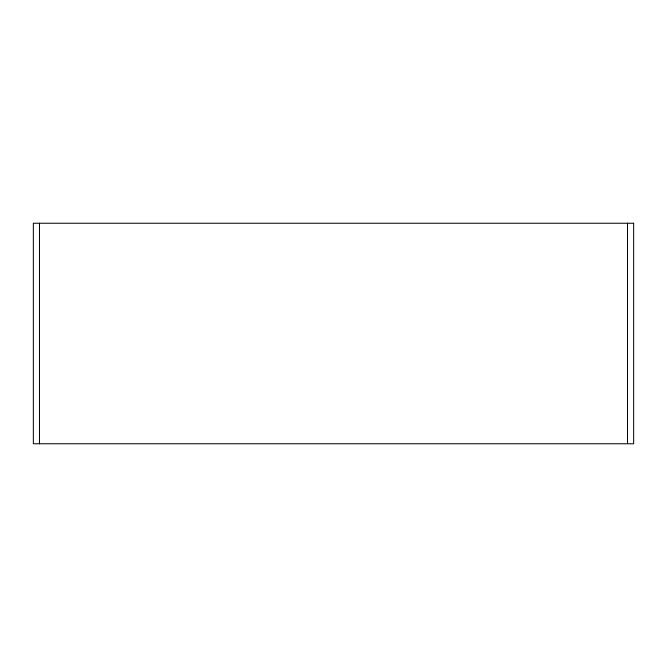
<?xml version="1.0" encoding="UTF-8"?>
<svg xmlns="http://www.w3.org/2000/svg" width="667" height="667" viewBox="0 0 667 667"><rect width="100%" height="100%" fill="white"/><g stroke="black" fill="none" stroke-linecap="round" stroke-linejoin="round"><path stroke-width="1" d="M627.522 223.245L627.522 443.755M39.478 223.245L39.478 443.755M633.65 223.245L33.35 223.245L33.35 443.755L633.65 443.755L633.65 223.245"/></g></svg>
